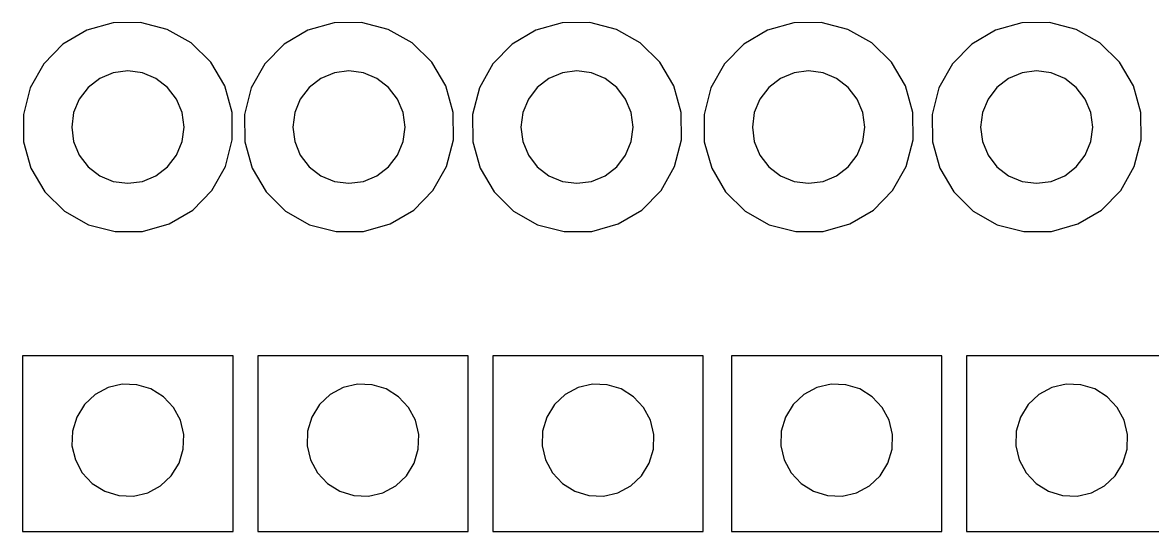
# Model space of a CAD drawing. Header units: metres. Extents: x -60 to 110, y 118 to 308.
# Drawn here: x -0.01 to 32.19, y 270.11 to 284.61 of the extents above; entities that cross this region are included whole.
import ezdxf

# ---------------------------------------------------------------- set-up
doc = ezdxf.new("R2010")
doc.units = ezdxf.units.M

msp = doc.modelspace()

# ---------------------------------------------------------------- linework, layer by layer
at = {"layer": 'spacer_round'}
for p, q in [((1.814, 284.395), (1.139, 283.997)), ((1.814, 284.395, -2), (1.139, 283.997, -2)), ((2.568, 284.605), (1.814, 284.395)), ((2.568, 284.605, -2), (1.814, 284.395, -2)), ((1.814, 284.395), (1.814, 284.395, -2)), ((3.351, 284.612), (2.568, 284.605)), ((3.351, 284.612, -2), (2.568, 284.605, -2)), ((2.568, 284.605), (2.568, 284.605, -2)), ((4.11, 284.417), (3.351, 284.612)), ((3.351, 284.612), (3.351, 284.612, -2)), ((4.11, 284.417, -2), (3.351, 284.612, -2)), ((4.11, 284.417), (4.11, 284.417, -2)), ((4.792, 284.031), (4.11, 284.417)), ((4.792, 284.031, -2), (4.11, 284.417, -2)), ((8.114, 284.395), (7.439, 283.997)), ((8.114, 284.395, -2), (7.439, 283.997, -2)), ((8.868, 284.605), (8.114, 284.395)), ((8.868, 284.605, -2), (8.114, 284.395, -2)), ((8.114, 284.395), (8.114, 284.395, -2)), ((9.651, 284.612), (8.868, 284.605)), ((9.651, 284.612, -2), (8.868, 284.605, -2)), ((8.868, 284.605), (8.868, 284.605, -2)), ((10.41, 284.417), (9.651, 284.612)), ((9.651, 284.612), (9.651, 284.612, -2)), ((10.41, 284.417, -2), (9.651, 284.612, -2)), ((10.41, 284.417), (10.41, 284.417, -2)), ((11.092, 284.031), (10.41, 284.417)), ((11.092, 284.031, -2), (10.41, 284.417, -2)), ((14.614, 284.395), (13.939, 283.997)), ((14.614, 284.395, -2), (13.939, 283.997, -2)), ((15.368, 284.605), (14.614, 284.395)), ((15.368, 284.605, -2), (14.614, 284.395, -2)), ((14.614, 284.395), (14.614, 284.395, -2)), ((16.151, 284.612), (15.368, 284.605)), ((16.151, 284.612, -2), (15.368, 284.605, -2)), ((15.368, 284.605), (15.368, 284.605, -2)), ((16.91, 284.417), (16.151, 284.612)), ((16.151, 284.612), (16.151, 284.612, -2)), ((16.91, 284.417, -2), (16.151, 284.612, -2)), ((16.91, 284.417), (16.91, 284.417, -2)), ((17.592, 284.031), (16.91, 284.417)), ((17.592, 284.031, -2), (16.91, 284.417, -2)), ((21.214, 284.395), (20.539, 283.997)), ((21.214, 284.395, -2), (20.539, 283.997, -2)), ((21.968, 284.605), (21.214, 284.395)), ((21.968, 284.605, -2), (21.214, 284.395, -2)), ((21.214, 284.395), (21.214, 284.395, -2)), ((22.751, 284.612), (21.968, 284.605)), ((22.751, 284.612, -2), (21.968, 284.605, -2)), ((21.968, 284.605), (21.968, 284.605, -2)), ((23.51, 284.417), (22.751, 284.612)), ((22.751, 284.612), (22.751, 284.612, -2)), ((23.51, 284.417, -2), (22.751, 284.612, -2)), ((23.51, 284.417), (23.51, 284.417, -2)), ((24.192, 284.031), (23.51, 284.417)), ((24.192, 284.031, -2), (23.51, 284.417, -2)), ((27.714, 284.395), (27.039, 283.997)), ((27.714, 284.395, -2), (27.039, 283.997, -2)), ((28.468, 284.605), (27.714, 284.395)), ((28.468, 284.605, -2), (27.714, 284.395, -2)), ((27.714, 284.395), (27.714, 284.395, -2)), ((29.251, 284.612), (28.468, 284.605)), ((29.251, 284.612, -2), (28.468, 284.605, -2)), ((28.468, 284.605), (28.468, 284.605, -2)), ((30.01, 284.417), (29.251, 284.612)), ((29.251, 284.612), (29.251, 284.612, -2)), ((30.01, 284.417, -2), (29.251, 284.612, -2)), ((30.01, 284.417), (30.01, 284.417, -2)), ((30.692, 284.031), (30.01, 284.417)), ((30.692, 284.031, -2), (30.01, 284.417, -2)), ((4.792, 284.031), (4.792, 284.031, -2)), ((5.35, 283.483), (4.792, 284.031)), ((5.35, 283.483, -2), (4.792, 284.031, -2)), ((11.092, 284.031), (11.092, 284.031, -2)), ((11.65, 283.483), (11.092, 284.031)), ((11.65, 283.483, -2), (11.092, 284.031, -2)), ((17.592, 284.031), (17.592, 284.031, -2)), ((18.15, 283.483), (17.592, 284.031)), ((18.15, 283.483, -2), (17.592, 284.031, -2)), ((24.192, 284.031), (24.192, 284.031, -2)), ((24.75, 283.483), (24.192, 284.031)), ((24.75, 283.483, -2), (24.192, 284.031, -2)), ((30.692, 284.031), (30.692, 284.031, -2)), ((31.25, 283.483), (30.692, 284.031)), ((31.25, 283.483, -2), (30.692, 284.031, -2)), ((1.139, 283.997), (0.591, 283.438)), ((1.139, 283.997, -2), (0.591, 283.438, -2)), ((1.139, 283.997), (1.139, 283.997, -2)), ((7.439, 283.997), (6.891, 283.438)), ((7.439, 283.997, -2), (6.891, 283.438, -2)), ((7.439, 283.997), (7.439, 283.997, -2)), ((13.939, 283.997), (13.391, 283.438)), ((13.939, 283.997, -2), (13.391, 283.438, -2)), ((13.939, 283.997), (13.939, 283.997, -2)), ((20.539, 283.997), (19.991, 283.438)), ((20.539, 283.997, -2), (19.991, 283.438, -2)), ((20.539, 283.997), (20.539, 283.997, -2)), ((27.039, 283.997), (26.491, 283.438)), ((27.039, 283.997, -2), (26.491, 283.438, -2)), ((27.039, 283.997), (27.039, 283.997, -2)), ((0.591, 283.438), (0.205, 282.757)), ((0.591, 283.438, -2), (0.205, 282.757, -2)), ((0.591, 283.438), (0.591, 283.438, -2)), ((5.35, 283.483), (5.35, 283.483, -2)), ((5.748, 282.808), (5.35, 283.483)), ((5.748, 282.808, -2), (5.35, 283.483, -2)), ((6.891, 283.438), (6.505, 282.757)), ((6.891, 283.438, -2), (6.505, 282.757, -2)), ((6.891, 283.438), (6.891, 283.438, -2)), ((11.65, 283.483), (11.65, 283.483, -2)), ((12.048, 282.808), (11.65, 283.483)), ((12.048, 282.808, -2), (11.65, 283.483, -2)), ((13.391, 283.438), (13.005, 282.757)), ((13.391, 283.438, -2), (13.005, 282.757, -2)), ((13.391, 283.438), (13.391, 283.438, -2)), ((18.15, 283.483), (18.15, 283.483, -2)), ((18.548, 282.808), (18.15, 283.483)), ((18.548, 282.808, -2), (18.15, 283.483, -2)), ((19.991, 283.438), (19.605, 282.757)), ((19.991, 283.438, -2), (19.605, 282.757, -2)), ((19.991, 283.438), (19.991, 283.438, -2)), ((24.75, 283.483), (24.75, 283.483, -2)), ((25.148, 282.808), (24.75, 283.483)), ((25.148, 282.808, -2), (24.75, 283.483, -2)), ((26.491, 283.438), (26.105, 282.757)), ((26.491, 283.438, -2), (26.105, 282.757, -2)), ((26.491, 283.438), (26.491, 283.438, -2)), ((31.25, 283.483), (31.25, 283.483, -2)), ((31.648, 282.808), (31.25, 283.483)), ((31.648, 282.808, -2), (31.25, 283.483, -2)), ((2.573, 283.18), (2.188, 283.02)), ((2.573, 283.18, -2), (2.188, 283.02, -2)), ((2.988, 283.234), (2.573, 283.18)), ((2.988, 283.234, -2), (2.573, 283.18, -2)), ((2.573, 283.18), (2.573, 283.18, -2)), ((2.988, 283.234), (2.988, 283.234, -2)), ((3.402, 283.18), (2.988, 283.234)), ((3.402, 283.18, -2), (2.988, 283.234, -2)), ((3.402, 283.18), (3.402, 283.18, -2)), ((3.788, 283.02), (3.402, 283.18)), ((3.788, 283.02, -2), (3.402, 283.18, -2)), ((8.873, 283.18), (8.488, 283.02)), ((8.873, 283.18, -2), (8.488, 283.02, -2)), ((9.288, 283.234), (8.873, 283.18)), ((9.288, 283.234, -2), (8.873, 283.18, -2)), ((8.873, 283.18), (8.873, 283.18, -2)), ((9.288, 283.234), (9.288, 283.234, -2)), ((9.702, 283.18), (9.288, 283.234)), ((9.702, 283.18, -2), (9.288, 283.234, -2)), ((9.702, 283.18), (9.702, 283.18, -2)), ((10.088, 283.02), (9.702, 283.18)), ((10.088, 283.02, -2), (9.702, 283.18, -2)), ((15.373, 283.18), (14.988, 283.02)), ((15.373, 283.18, -2), (14.988, 283.02, -2)), ((15.788, 283.234), (15.373, 283.18)), ((15.788, 283.234, -2), (15.373, 283.18, -2)), ((15.373, 283.18), (15.373, 283.18, -2)), ((15.788, 283.234), (15.788, 283.234, -2)), ((16.202, 283.18), (15.788, 283.234)), ((16.202, 283.18, -2), (15.788, 283.234, -2)), ((16.202, 283.18), (16.202, 283.18, -2)), ((16.588, 283.02), (16.202, 283.18)), ((16.588, 283.02, -2), (16.202, 283.18, -2)), ((21.973, 283.18), (21.588, 283.02)), ((21.973, 283.18, -2), (21.588, 283.02, -2)), ((22.388, 283.234), (21.973, 283.18)), ((22.388, 283.234, -2), (21.973, 283.18, -2)), ((21.973, 283.18), (21.973, 283.18, -2)), ((22.388, 283.234), (22.388, 283.234, -2)), ((22.802, 283.18), (22.388, 283.234)), ((22.802, 283.18, -2), (22.388, 283.234, -2)), ((22.802, 283.18), (22.802, 283.18, -2)), ((23.188, 283.02), (22.802, 283.18)), ((23.188, 283.02, -2), (22.802, 283.18, -2)), ((28.473, 283.18), (28.088, 283.02)), ((28.473, 283.18, -2), (28.088, 283.02, -2)), ((28.888, 283.234), (28.473, 283.18)), ((28.888, 283.234, -2), (28.473, 283.18, -2)), ((28.473, 283.18), (28.473, 283.18, -2)), ((28.888, 283.234), (28.888, 283.234, -2)), ((29.302, 283.18), (28.888, 283.234)), ((29.302, 283.18, -2), (28.888, 283.234, -2)), ((29.302, 283.18), (29.302, 283.18, -2)), ((29.688, 283.02), (29.302, 283.18)), ((29.688, 283.02, -2), (29.302, 283.18, -2)), ((0.205, 282.757), (0.01, 281.998)), ((0.205, 282.757, -2), (0.01, 281.998, -2)), ((0.205, 282.757), (0.205, 282.757, -2)), ((1.856, 282.766), (1.602, 282.434)), ((1.856, 282.766, -2), (1.602, 282.434, -2)), ((2.188, 283.02), (1.856, 282.766)), ((2.188, 283.02, -2), (1.856, 282.766, -2)), ((1.856, 282.766), (1.856, 282.766, -2)), ((2.188, 283.02), (2.188, 283.02, -2)), ((3.788, 283.02), (3.788, 283.02, -2)), ((4.119, 282.766), (3.788, 283.02)), ((4.119, 282.766, -2), (3.788, 283.02, -2)), ((4.119, 282.766), (4.119, 282.766, -2)), ((4.373, 282.434), (4.119, 282.766)), ((4.373, 282.434, -2), (4.119, 282.766, -2)), ((5.748, 282.808), (5.748, 282.808, -2)), ((5.958, 282.054), (5.748, 282.808)), ((5.958, 282.054, -2), (5.748, 282.808, -2)), ((6.505, 282.757), (6.31, 281.998)), ((6.505, 282.757, -2), (6.31, 281.998, -2)), ((6.505, 282.757), (6.505, 282.757, -2)), ((8.156, 282.766), (7.902, 282.434)), ((8.156, 282.766, -2), (7.902, 282.434, -2)), ((8.488, 283.02), (8.156, 282.766)), ((8.488, 283.02, -2), (8.156, 282.766, -2)), ((8.156, 282.766), (8.156, 282.766, -2)), ((8.488, 283.02), (8.488, 283.02, -2)), ((10.088, 283.02), (10.088, 283.02, -2)), ((10.419, 282.766), (10.088, 283.02)), ((10.419, 282.766, -2), (10.088, 283.02, -2)), ((10.419, 282.766), (10.419, 282.766, -2)), ((10.673, 282.434), (10.419, 282.766)), ((10.673, 282.434, -2), (10.419, 282.766, -2)), ((12.048, 282.808), (12.048, 282.808, -2)), ((12.258, 282.054), (12.048, 282.808)), ((12.258, 282.054, -2), (12.048, 282.808, -2)), ((13.005, 282.757), (12.81, 281.998)), ((13.005, 282.757, -2), (12.81, 281.998, -2)), ((13.005, 282.757), (13.005, 282.757, -2)), ((14.656, 282.766), (14.402, 282.434)), ((14.656, 282.766, -2), (14.402, 282.434, -2)), ((14.988, 283.02), (14.656, 282.766)), ((14.988, 283.02, -2), (14.656, 282.766, -2)), ((14.656, 282.766), (14.656, 282.766, -2)), ((14.988, 283.02), (14.988, 283.02, -2)), ((16.588, 283.02), (16.588, 283.02, -2)), ((16.919, 282.766), (16.588, 283.02)), ((16.919, 282.766, -2), (16.588, 283.02, -2)), ((16.919, 282.766), (16.919, 282.766, -2)), ((17.173, 282.434), (16.919, 282.766)), ((17.173, 282.434, -2), (16.919, 282.766, -2)), ((18.548, 282.808), (18.548, 282.808, -2)), ((18.758, 282.054), (18.548, 282.808)), ((18.758, 282.054, -2), (18.548, 282.808, -2)), ((19.605, 282.757), (19.41, 281.998)), ((19.605, 282.757, -2), (19.41, 281.998, -2)), ((19.605, 282.757), (19.605, 282.757, -2)), ((21.256, 282.766), (21.002, 282.434)), ((21.256, 282.766, -2), (21.002, 282.434, -2)), ((21.588, 283.02), (21.256, 282.766)), ((21.588, 283.02, -2), (21.256, 282.766, -2)), ((21.256, 282.766), (21.256, 282.766, -2)), ((21.588, 283.02), (21.588, 283.02, -2)), ((23.188, 283.02), (23.188, 283.02, -2)), ((23.519, 282.766), (23.188, 283.02)), ((23.519, 282.766, -2), (23.188, 283.02, -2)), ((23.519, 282.766), (23.519, 282.766, -2)), ((23.773, 282.434), (23.519, 282.766)), ((23.773, 282.434, -2), (23.519, 282.766, -2)), ((25.148, 282.808), (25.148, 282.808, -2)), ((25.358, 282.054), (25.148, 282.808)), ((25.358, 282.054, -2), (25.148, 282.808, -2)), ((26.105, 282.757), (25.91, 281.998)), ((26.105, 282.757, -2), (25.91, 281.998, -2)), ((26.105, 282.757), (26.105, 282.757, -2)), ((27.756, 282.766), (27.502, 282.434)), ((27.756, 282.766, -2), (27.502, 282.434, -2)), ((28.088, 283.02), (27.756, 282.766)), ((28.088, 283.02, -2), (27.756, 282.766, -2)), ((27.756, 282.766), (27.756, 282.766, -2)), ((28.088, 283.02), (28.088, 283.02, -2)), ((29.688, 283.02), (29.688, 283.02, -2)), ((30.019, 282.766), (29.688, 283.02)), ((30.019, 282.766, -2), (29.688, 283.02, -2)), ((30.019, 282.766), (30.019, 282.766, -2)), ((30.273, 282.434), (30.019, 282.766)), ((30.273, 282.434, -2), (30.019, 282.766, -2)), ((31.648, 282.808), (31.648, 282.808, -2)), ((31.858, 282.054), (31.648, 282.808)), ((31.858, 282.054, -2), (31.648, 282.808, -2)), ((1.602, 282.434), (1.442, 282.048)), ((1.602, 282.434, -2), (1.442, 282.048, -2)), ((1.602, 282.434), (1.602, 282.434, -2)), ((4.373, 282.434), (4.373, 282.434, -2)), ((4.533, 282.048), (4.373, 282.434)), ((4.533, 282.048, -2), (4.373, 282.434, -2)), ((7.902, 282.434), (7.742, 282.048)), ((7.902, 282.434, -2), (7.742, 282.048, -2)), ((7.902, 282.434), (7.902, 282.434, -2)), ((10.673, 282.434), (10.673, 282.434, -2)), ((10.833, 282.048), (10.673, 282.434)), ((10.833, 282.048, -2), (10.673, 282.434, -2)), ((14.402, 282.434), (14.242, 282.048)), ((14.402, 282.434, -2), (14.242, 282.048, -2)), ((14.402, 282.434), (14.402, 282.434, -2)), ((17.173, 282.434), (17.173, 282.434, -2)), ((17.333, 282.048), (17.173, 282.434)), ((17.333, 282.048, -2), (17.173, 282.434, -2)), ((21.002, 282.434), (20.842, 282.048)), ((21.002, 282.434, -2), (20.842, 282.048, -2)), ((21.002, 282.434), (21.002, 282.434, -2)), ((23.773, 282.434), (23.773, 282.434, -2)), ((23.933, 282.048), (23.773, 282.434)), ((23.933, 282.048, -2), (23.773, 282.434, -2)), ((27.502, 282.434), (27.342, 282.048)), ((27.502, 282.434, -2), (27.342, 282.048, -2)), ((27.502, 282.434), (27.502, 282.434, -2)), ((30.273, 282.434), (30.273, 282.434, -2)), ((30.433, 282.048), (30.273, 282.434)), ((30.433, 282.048, -2), (30.273, 282.434, -2)), ((0.01, 281.998), (0.017, 281.215)), ((0.01, 281.998), (0.01, 281.998, -2)), ((0.01, 281.998, -2), (0.017, 281.215, -2)), ((1.442, 282.048), (1.388, 281.634)), ((1.442, 282.048, -2), (1.388, 281.634, -2)), ((1.442, 282.048), (1.442, 282.048, -2)), ((4.533, 282.048), (4.533, 282.048, -2)), ((4.588, 281.634), (4.533, 282.048)), ((4.588, 281.634, -2), (4.533, 282.048, -2)), ((5.965, 281.271), (5.958, 282.054)), ((5.958, 282.054), (5.958, 282.054, -2)), ((5.965, 281.271, -2), (5.958, 282.054, -2)), ((6.31, 281.998), (6.317, 281.215)), ((6.31, 281.998), (6.31, 281.998, -2)), ((6.31, 281.998, -2), (6.317, 281.215, -2)), ((7.742, 282.048), (7.688, 281.634)), ((7.742, 282.048, -2), (7.688, 281.634, -2)), ((7.742, 282.048), (7.742, 282.048, -2)), ((10.833, 282.048), (10.833, 282.048, -2)), ((10.888, 281.634), (10.833, 282.048)), ((10.888, 281.634, -2), (10.833, 282.048, -2)), ((12.265, 281.271), (12.258, 282.054)), ((12.258, 282.054), (12.258, 282.054, -2)), ((12.265, 281.271, -2), (12.258, 282.054, -2)), ((12.81, 281.998), (12.817, 281.215)), ((12.81, 281.998), (12.81, 281.998, -2)), ((12.81, 281.998, -2), (12.817, 281.215, -2)), ((14.242, 282.048), (14.188, 281.634)), ((14.242, 282.048, -2), (14.188, 281.634, -2)), ((14.242, 282.048), (14.242, 282.048, -2)), ((17.333, 282.048), (17.333, 282.048, -2)), ((17.388, 281.634), (17.333, 282.048)), ((17.388, 281.634, -2), (17.333, 282.048, -2)), ((18.765, 281.271), (18.758, 282.054)), ((18.758, 282.054), (18.758, 282.054, -2)), ((18.765, 281.271, -2), (18.758, 282.054, -2)), ((19.41, 281.998), (19.417, 281.215)), ((19.41, 281.998), (19.41, 281.998, -2)), ((19.41, 281.998, -2), (19.417, 281.215, -2)), ((20.842, 282.048), (20.788, 281.634)), ((20.842, 282.048, -2), (20.788, 281.634, -2)), ((20.842, 282.048), (20.842, 282.048, -2)), ((23.933, 282.048), (23.933, 282.048, -2)), ((23.988, 281.634), (23.933, 282.048)), ((23.988, 281.634, -2), (23.933, 282.048, -2)), ((25.365, 281.271), (25.358, 282.054)), ((25.358, 282.054), (25.358, 282.054, -2)), ((25.365, 281.271, -2), (25.358, 282.054, -2)), ((25.91, 281.998), (25.917, 281.215)), ((25.91, 281.998), (25.91, 281.998, -2)), ((25.91, 281.998, -2), (25.917, 281.215, -2)), ((27.342, 282.048), (27.288, 281.634)), ((27.342, 282.048, -2), (27.288, 281.634, -2)), ((27.342, 282.048), (27.342, 282.048, -2)), ((30.433, 282.048), (30.433, 282.048, -2)), ((30.488, 281.634), (30.433, 282.048)), ((30.488, 281.634, -2), (30.433, 282.048, -2)), ((31.865, 281.271), (31.858, 282.054)), ((31.858, 282.054), (31.858, 282.054, -2)), ((31.865, 281.271, -2), (31.858, 282.054, -2)), ((1.388, 281.634), (1.388, 281.634, -2)), ((1.388, 281.634), (1.442, 281.22)), ((1.388, 281.634, -2), (1.442, 281.22, -2)), ((4.533, 281.22), (4.588, 281.634)), ((4.533, 281.22, -2), (4.588, 281.634, -2)), ((4.588, 281.634), (4.588, 281.634, -2)), ((7.688, 281.634), (7.688, 281.634, -2)), ((7.688, 281.634), (7.742, 281.22)), ((7.688, 281.634, -2), (7.742, 281.22, -2)), ((10.833, 281.22), (10.888, 281.634)), ((10.833, 281.22, -2), (10.888, 281.634, -2)), ((10.888, 281.634), (10.888, 281.634, -2)), ((14.188, 281.634), (14.188, 281.634, -2)), ((14.188, 281.634), (14.242, 281.22)), ((14.188, 281.634, -2), (14.242, 281.22, -2)), ((17.333, 281.22), (17.388, 281.634)), ((17.333, 281.22, -2), (17.388, 281.634, -2)), ((17.388, 281.634), (17.388, 281.634, -2)), ((20.788, 281.634), (20.788, 281.634, -2)), ((20.788, 281.634), (20.842, 281.22)), ((20.788, 281.634, -2), (20.842, 281.22, -2)), ((23.933, 281.22), (23.988, 281.634)), ((23.933, 281.22, -2), (23.988, 281.634, -2)), ((23.988, 281.634), (23.988, 281.634, -2)), ((27.288, 281.634), (27.288, 281.634, -2)), ((27.288, 281.634), (27.342, 281.22)), ((27.288, 281.634, -2), (27.342, 281.22, -2)), ((30.433, 281.22), (30.488, 281.634)), ((30.433, 281.22, -2), (30.488, 281.634, -2)), ((30.488, 281.634), (30.488, 281.634, -2)), ((0.017, 281.215), (0.227, 280.461)), ((0.017, 281.215), (0.017, 281.215, -2)), ((0.017, 281.215, -2), (0.227, 280.461, -2)), ((1.442, 281.22), (1.442, 281.22, -2)), ((1.442, 281.22), (1.602, 280.834)), ((1.442, 281.22, -2), (1.602, 280.834, -2)), ((4.373, 280.834), (4.533, 281.22)), ((4.373, 280.834, -2), (4.533, 281.22, -2)), ((4.533, 281.22), (4.533, 281.22, -2)), ((5.77, 280.512), (5.965, 281.271)), ((5.77, 280.512, -2), (5.965, 281.271, -2)), ((5.965, 281.271), (5.965, 281.271, -2)), ((6.317, 281.215), (6.527, 280.461)), ((6.317, 281.215), (6.317, 281.215, -2)), ((6.317, 281.215, -2), (6.527, 280.461, -2)), ((7.742, 281.22), (7.742, 281.22, -2)), ((7.742, 281.22), (7.902, 280.834)), ((7.742, 281.22, -2), (7.902, 280.834, -2)), ((10.673, 280.834), (10.833, 281.22)), ((10.673, 280.834, -2), (10.833, 281.22, -2)), ((10.833, 281.22), (10.833, 281.22, -2)), ((12.07, 280.512), (12.265, 281.271)), ((12.07, 280.512, -2), (12.265, 281.271, -2)), ((12.265, 281.271), (12.265, 281.271, -2)), ((12.817, 281.215), (13.027, 280.461)), ((12.817, 281.215), (12.817, 281.215, -2)), ((12.817, 281.215, -2), (13.027, 280.461, -2)), ((14.242, 281.22), (14.242, 281.22, -2)), ((14.242, 281.22), (14.402, 280.834)), ((14.242, 281.22, -2), (14.402, 280.834, -2)), ((17.173, 280.834), (17.333, 281.22)), ((17.173, 280.834, -2), (17.333, 281.22, -2)), ((17.333, 281.22), (17.333, 281.22, -2)), ((18.57, 280.512), (18.765, 281.271)), ((18.57, 280.512, -2), (18.765, 281.271, -2)), ((18.765, 281.271), (18.765, 281.271, -2)), ((19.417, 281.215), (19.627, 280.461)), ((19.417, 281.215), (19.417, 281.215, -2)), ((19.417, 281.215, -2), (19.627, 280.461, -2)), ((20.842, 281.22), (20.842, 281.22, -2)), ((20.842, 281.22), (21.002, 280.834)), ((20.842, 281.22, -2), (21.002, 280.834, -2)), ((23.773, 280.834), (23.933, 281.22)), ((23.773, 280.834, -2), (23.933, 281.22, -2)), ((23.933, 281.22), (23.933, 281.22, -2)), ((25.17, 280.512), (25.365, 281.271)), ((25.17, 280.512, -2), (25.365, 281.271, -2)), ((25.365, 281.271), (25.365, 281.271, -2)), ((25.917, 281.215), (26.127, 280.461)), ((25.917, 281.215), (25.917, 281.215, -2)), ((25.917, 281.215, -2), (26.127, 280.461, -2)), ((27.342, 281.22), (27.342, 281.22, -2)), ((27.342, 281.22), (27.502, 280.834)), ((27.342, 281.22, -2), (27.502, 280.834, -2)), ((30.273, 280.834), (30.433, 281.22)), ((30.273, 280.834, -2), (30.433, 281.22, -2)), ((30.433, 281.22), (30.433, 281.22, -2)), ((31.67, 280.512), (31.865, 281.271)), ((31.67, 280.512, -2), (31.865, 281.271, -2)), ((31.865, 281.271), (31.865, 281.271, -2)), ((1.602, 280.834), (1.602, 280.834, -2)), ((1.602, 280.834), (1.856, 280.503)), ((1.602, 280.834, -2), (1.856, 280.503, -2)), ((4.119, 280.503), (4.373, 280.834)), ((4.119, 280.503, -2), (4.373, 280.834, -2)), ((4.373, 280.834), (4.373, 280.834, -2)), ((7.902, 280.834), (7.902, 280.834, -2)), ((7.902, 280.834), (8.156, 280.503)), ((7.902, 280.834, -2), (8.156, 280.503, -2)), ((10.419, 280.503), (10.673, 280.834)), ((10.419, 280.503, -2), (10.673, 280.834, -2)), ((10.673, 280.834), (10.673, 280.834, -2)), ((14.402, 280.834), (14.402, 280.834, -2)), ((14.402, 280.834), (14.656, 280.503)), ((14.402, 280.834, -2), (14.656, 280.503, -2)), ((16.919, 280.503), (17.173, 280.834)), ((16.919, 280.503, -2), (17.173, 280.834, -2)), ((17.173, 280.834), (17.173, 280.834, -2)), ((21.002, 280.834), (21.002, 280.834, -2)), ((21.002, 280.834), (21.256, 280.503)), ((21.002, 280.834, -2), (21.256, 280.503, -2)), ((23.519, 280.503), (23.773, 280.834)), ((23.519, 280.503, -2), (23.773, 280.834, -2)), ((23.773, 280.834), (23.773, 280.834, -2)), ((27.502, 280.834), (27.502, 280.834, -2)), ((27.502, 280.834), (27.756, 280.503)), ((27.502, 280.834, -2), (27.756, 280.503, -2)), ((30.019, 280.503), (30.273, 280.834)), ((30.019, 280.503, -2), (30.273, 280.834, -2)), ((30.273, 280.834), (30.273, 280.834, -2)), ((1.856, 280.503), (1.856, 280.503, -2)), ((1.856, 280.503), (2.188, 280.249)), ((1.856, 280.503, -2), (2.188, 280.249, -2)), ((3.788, 280.249), (4.119, 280.503)), ((3.788, 280.249, -2), (4.119, 280.503, -2)), ((4.119, 280.503), (4.119, 280.503, -2)), ((5.384, 279.83), (5.77, 280.512)), ((5.384, 279.83, -2), (5.77, 280.512, -2)), ((5.77, 280.512), (5.77, 280.512, -2)), ((8.156, 280.503), (8.156, 280.503, -2)), ((8.156, 280.503), (8.488, 280.249)), ((8.156, 280.503, -2), (8.488, 280.249, -2)), ((10.088, 280.249), (10.419, 280.503)), ((10.088, 280.249, -2), (10.419, 280.503, -2)), ((10.419, 280.503), (10.419, 280.503, -2)), ((11.684, 279.83), (12.07, 280.512)), ((11.684, 279.83, -2), (12.07, 280.512, -2)), ((12.07, 280.512), (12.07, 280.512, -2)), ((14.656, 280.503), (14.656, 280.503, -2)), ((14.656, 280.503), (14.988, 280.249)), ((14.656, 280.503, -2), (14.988, 280.249, -2)), ((16.588, 280.249), (16.919, 280.503)), ((16.588, 280.249, -2), (16.919, 280.503, -2)), ((16.919, 280.503), (16.919, 280.503, -2)), ((18.184, 279.83), (18.57, 280.512)), ((18.184, 279.83, -2), (18.57, 280.512, -2)), ((18.57, 280.512), (18.57, 280.512, -2)), ((21.256, 280.503), (21.256, 280.503, -2)), ((21.256, 280.503), (21.588, 280.249)), ((21.256, 280.503, -2), (21.588, 280.249, -2)), ((23.188, 280.249), (23.519, 280.503)), ((23.188, 280.249, -2), (23.519, 280.503, -2)), ((23.519, 280.503), (23.519, 280.503, -2)), ((24.784, 279.83), (25.17, 280.512)), ((24.784, 279.83, -2), (25.17, 280.512, -2)), ((25.17, 280.512), (25.17, 280.512, -2)), ((27.756, 280.503), (27.756, 280.503, -2)), ((27.756, 280.503), (28.088, 280.249)), ((27.756, 280.503, -2), (28.088, 280.249, -2)), ((29.688, 280.249), (30.019, 280.503)), ((29.688, 280.249, -2), (30.019, 280.503, -2)), ((30.019, 280.503), (30.019, 280.503, -2)), ((31.284, 279.83), (31.67, 280.512)), ((31.284, 279.83, -2), (31.67, 280.512, -2)), ((31.67, 280.512), (31.67, 280.512, -2)), ((0.227, 280.461), (0.625, 279.786)), ((0.227, 280.461), (0.227, 280.461, -2)), ((0.227, 280.461, -2), (0.625, 279.786, -2)), ((2.188, 280.249), (2.188, 280.249, -2)), ((2.188, 280.249), (2.573, 280.089)), ((2.188, 280.249, -2), (2.573, 280.089, -2)), ((3.402, 280.089), (3.788, 280.249)), ((3.402, 280.089, -2), (3.788, 280.249, -2)), ((3.788, 280.249), (3.788, 280.249, -2)), ((6.527, 280.461), (6.925, 279.786)), ((6.527, 280.461), (6.527, 280.461, -2)), ((6.527, 280.461, -2), (6.925, 279.786, -2)), ((8.488, 280.249), (8.488, 280.249, -2)), ((8.488, 280.249), (8.873, 280.089)), ((8.488, 280.249, -2), (8.873, 280.089, -2)), ((9.702, 280.089), (10.088, 280.249)), ((9.702, 280.089, -2), (10.088, 280.249, -2)), ((10.088, 280.249), (10.088, 280.249, -2)), ((13.027, 280.461), (13.425, 279.786)), ((13.027, 280.461), (13.027, 280.461, -2)), ((13.027, 280.461, -2), (13.425, 279.786, -2)), ((14.988, 280.249), (14.988, 280.249, -2)), ((14.988, 280.249), (15.373, 280.089)), ((14.988, 280.249, -2), (15.373, 280.089, -2)), ((16.202, 280.089), (16.588, 280.249)), ((16.202, 280.089, -2), (16.588, 280.249, -2)), ((16.588, 280.249), (16.588, 280.249, -2)), ((19.627, 280.461), (20.025, 279.786)), ((19.627, 280.461), (19.627, 280.461, -2)), ((19.627, 280.461, -2), (20.025, 279.786, -2)), ((21.588, 280.249), (21.588, 280.249, -2)), ((21.588, 280.249), (21.973, 280.089)), ((21.588, 280.249, -2), (21.973, 280.089, -2)), ((22.802, 280.089), (23.188, 280.249)), ((22.802, 280.089, -2), (23.188, 280.249, -2)), ((23.188, 280.249), (23.188, 280.249, -2)), ((26.127, 280.461), (26.525, 279.786)), ((26.127, 280.461), (26.127, 280.461, -2)), ((26.127, 280.461, -2), (26.525, 279.786, -2)), ((28.088, 280.249), (28.088, 280.249, -2)), ((28.088, 280.249), (28.473, 280.089)), ((28.088, 280.249, -2), (28.473, 280.089, -2)), ((29.302, 280.089), (29.688, 280.249)), ((29.302, 280.089, -2), (29.688, 280.249, -2)), ((29.688, 280.249), (29.688, 280.249, -2)), ((2.573, 280.089), (2.573, 280.089, -2)), ((2.573, 280.089), (2.988, 280.034)), ((2.573, 280.089, -2), (2.988, 280.034, -2)), ((2.988, 280.034), (3.402, 280.089)), ((2.988, 280.034, -2), (3.402, 280.089, -2)), ((2.988, 280.034), (2.988, 280.034, -2)), ((3.402, 280.089), (3.402, 280.089, -2)), ((4.836, 279.271), (5.384, 279.83)), ((4.836, 279.271, -2), (5.384, 279.83, -2)), ((5.384, 279.83), (5.384, 279.83, -2)), ((8.873, 280.089), (8.873, 280.089, -2)), ((8.873, 280.089), (9.288, 280.034)), ((8.873, 280.089, -2), (9.288, 280.034, -2)), ((9.288, 280.034), (9.702, 280.089)), ((9.288, 280.034, -2), (9.702, 280.089, -2)), ((9.288, 280.034), (9.288, 280.034, -2)), ((9.702, 280.089), (9.702, 280.089, -2)), ((11.136, 279.271), (11.684, 279.83)), ((11.136, 279.271, -2), (11.684, 279.83, -2)), ((11.684, 279.83), (11.684, 279.83, -2)), ((15.373, 280.089), (15.373, 280.089, -2)), ((15.373, 280.089), (15.788, 280.034)), ((15.373, 280.089, -2), (15.788, 280.034, -2)), ((15.788, 280.034), (16.202, 280.089)), ((15.788, 280.034, -2), (16.202, 280.089, -2)), ((15.788, 280.034), (15.788, 280.034, -2)), ((16.202, 280.089), (16.202, 280.089, -2)), ((17.636, 279.271), (18.184, 279.83)), ((17.636, 279.271, -2), (18.184, 279.83, -2)), ((18.184, 279.83), (18.184, 279.83, -2)), ((21.973, 280.089), (21.973, 280.089, -2)), ((21.973, 280.089), (22.388, 280.034)), ((21.973, 280.089, -2), (22.388, 280.034, -2)), ((22.388, 280.034), (22.802, 280.089)), ((22.388, 280.034, -2), (22.802, 280.089, -2)), ((22.388, 280.034), (22.388, 280.034, -2)), ((22.802, 280.089), (22.802, 280.089, -2)), ((24.236, 279.271), (24.784, 279.83)), ((24.236, 279.271, -2), (24.784, 279.83, -2)), ((24.784, 279.83), (24.784, 279.83, -2)), ((28.473, 280.089), (28.473, 280.089, -2)), ((28.473, 280.089), (28.888, 280.034)), ((28.473, 280.089, -2), (28.888, 280.034, -2)), ((28.888, 280.034), (29.302, 280.089)), ((28.888, 280.034, -2), (29.302, 280.089, -2)), ((28.888, 280.034), (28.888, 280.034, -2)), ((29.302, 280.089), (29.302, 280.089, -2)), ((30.736, 279.271), (31.284, 279.83)), ((30.736, 279.271, -2), (31.284, 279.83, -2)), ((31.284, 279.83), (31.284, 279.83, -2)), ((0.625, 279.786), (1.183, 279.237)), ((0.625, 279.786), (0.625, 279.786, -2)), ((0.625, 279.786, -2), (1.183, 279.237, -2)), ((6.925, 279.786), (7.483, 279.237)), ((6.925, 279.786), (6.925, 279.786, -2)), ((6.925, 279.786, -2), (7.483, 279.237, -2)), ((13.425, 279.786), (13.983, 279.237)), ((13.425, 279.786), (13.425, 279.786, -2)), ((13.425, 279.786, -2), (13.983, 279.237, -2)), ((20.025, 279.786), (20.583, 279.237)), ((20.025, 279.786), (20.025, 279.786, -2)), ((20.025, 279.786, -2), (20.583, 279.237, -2)), ((26.525, 279.786), (27.083, 279.237)), ((26.525, 279.786), (26.525, 279.786, -2)), ((26.525, 279.786, -2), (27.083, 279.237, -2)), ((1.183, 279.237), (1.865, 278.852)), ((1.183, 279.237), (1.183, 279.237, -2)), ((1.183, 279.237, -2), (1.865, 278.852, -2)), ((4.161, 278.874), (4.836, 279.271)), ((4.161, 278.874, -2), (4.836, 279.271, -2)), ((4.836, 279.271), (4.836, 279.271, -2)), ((7.483, 279.237), (8.165, 278.852)), ((7.483, 279.237), (7.483, 279.237, -2)), ((7.483, 279.237, -2), (8.165, 278.852, -2)), ((10.461, 278.874), (11.136, 279.271)), ((10.461, 278.874, -2), (11.136, 279.271, -2)), ((11.136, 279.271), (11.136, 279.271, -2)), ((13.983, 279.237), (14.665, 278.852)), ((13.983, 279.237), (13.983, 279.237, -2)), ((13.983, 279.237, -2), (14.665, 278.852, -2)), ((16.961, 278.874), (17.636, 279.271)), ((16.961, 278.874, -2), (17.636, 279.271, -2)), ((17.636, 279.271), (17.636, 279.271, -2)), ((20.583, 279.237), (21.265, 278.852)), ((20.583, 279.237), (20.583, 279.237, -2)), ((20.583, 279.237, -2), (21.265, 278.852, -2)), ((23.561, 278.874), (24.236, 279.271)), ((23.561, 278.874, -2), (24.236, 279.271, -2)), ((24.236, 279.271), (24.236, 279.271, -2)), ((27.083, 279.237), (27.765, 278.852)), ((27.083, 279.237), (27.083, 279.237, -2)), ((27.083, 279.237, -2), (27.765, 278.852, -2)), ((30.061, 278.874), (30.736, 279.271)), ((30.061, 278.874, -2), (30.736, 279.271, -2)), ((30.736, 279.271), (30.736, 279.271, -2)), ((1.865, 278.852), (2.624, 278.657)), ((1.865, 278.852), (1.865, 278.852, -2)), ((1.865, 278.852, -2), (2.624, 278.657, -2)), ((3.407, 278.664), (4.161, 278.874)), ((3.407, 278.664, -2), (4.161, 278.874, -2)), ((4.161, 278.874), (4.161, 278.874, -2)), ((8.165, 278.852), (8.924, 278.657)), ((8.165, 278.852), (8.165, 278.852, -2)), ((8.165, 278.852, -2), (8.924, 278.657, -2)), ((9.707, 278.664), (10.461, 278.874)), ((9.707, 278.664, -2), (10.461, 278.874, -2)), ((10.461, 278.874), (10.461, 278.874, -2)), ((14.665, 278.852), (15.424, 278.657)), ((14.665, 278.852), (14.665, 278.852, -2)), ((14.665, 278.852, -2), (15.424, 278.657, -2)), ((16.207, 278.664), (16.961, 278.874)), ((16.207, 278.664, -2), (16.961, 278.874, -2)), ((16.961, 278.874), (16.961, 278.874, -2)), ((21.265, 278.852), (22.024, 278.657)), ((21.265, 278.852), (21.265, 278.852, -2)), ((21.265, 278.852, -2), (22.024, 278.657, -2)), ((22.807, 278.664), (23.561, 278.874)), ((22.807, 278.664, -2), (23.561, 278.874, -2)), ((23.561, 278.874), (23.561, 278.874, -2)), ((27.765, 278.852), (28.524, 278.657)), ((27.765, 278.852), (27.765, 278.852, -2)), ((27.765, 278.852, -2), (28.524, 278.657, -2)), ((29.307, 278.664), (30.061, 278.874)), ((29.307, 278.664, -2), (30.061, 278.874, -2)), ((30.061, 278.874), (30.061, 278.874, -2)), ((2.624, 278.657), (3.407, 278.664)), ((2.624, 278.657, -2), (3.407, 278.664, -2)), ((2.624, 278.657), (2.624, 278.657, -2)), ((3.407, 278.664), (3.407, 278.664, -2)), ((8.924, 278.657), (9.707, 278.664)), ((8.924, 278.657, -2), (9.707, 278.664, -2)), ((8.924, 278.657), (8.924, 278.657, -2)), ((9.707, 278.664), (9.707, 278.664, -2)), ((15.424, 278.657), (16.207, 278.664)), ((15.424, 278.657, -2), (16.207, 278.664, -2)), ((15.424, 278.657), (15.424, 278.657, -2)), ((16.207, 278.664), (16.207, 278.664, -2)), ((22.024, 278.657), (22.807, 278.664)), ((22.024, 278.657, -2), (22.807, 278.664, -2)), ((22.024, 278.657), (22.024, 278.657, -2)), ((22.807, 278.664), (22.807, 278.664, -2)), ((28.524, 278.657), (29.307, 278.664)), ((28.524, 278.657, -2), (29.307, 278.664, -2)), ((28.524, 278.657), (28.524, 278.657, -2)), ((29.307, 278.664), (29.307, 278.664, -2))]:
    msp.add_line(p, q, dxfattribs=at)
at = {"layer": 'spacer_square'}
for p, q in [((-0.012, 275.115, -2), (-0.012, 270.115, -2)), ((5.988, 275.115, -2), (-0.012, 275.115, -2)), ((-0.012, 275.115), (-0.012, 275.115, -2)), ((-0.012, 275.115), (-0.012, 270.115)), ((5.988, 275.115), (-0.012, 275.115)), ((5.988, 270.115, -2), (5.988, 275.115, -2)), ((5.988, 275.115), (5.988, 275.115, -2)), ((5.988, 270.115), (5.988, 275.115)), ((6.688, 275.115, -2), (6.688, 270.115, -2)), ((12.688, 275.115, -2), (6.688, 275.115, -2)), ((6.688, 275.115), (6.688, 275.115, -2)), ((6.688, 275.115), (6.688, 270.115)), ((12.688, 275.115), (6.688, 275.115)), ((12.688, 270.115, -2), (12.688, 275.115, -2)), ((12.688, 275.115), (12.688, 275.115, -2)), ((12.688, 270.115), (12.688, 275.115)), ((13.388, 275.115, -2), (13.388, 270.115, -2)), ((19.388, 275.115, -2), (13.388, 275.115, -2)), ((13.388, 275.115), (13.388, 275.115, -2)), ((13.388, 275.115), (13.388, 270.115)), ((19.388, 275.115), (13.388, 275.115)), ((19.388, 270.115, -2), (19.388, 275.115, -2)), ((19.388, 275.115), (19.388, 275.115, -2)), ((19.388, 270.115), (19.388, 275.115)), ((20.188, 275.115, -2), (20.188, 270.115, -2)), ((26.188, 275.115, -2), (20.188, 275.115, -2)), ((20.188, 275.115), (20.188, 275.115, -2)), ((20.188, 275.115), (20.188, 270.115)), ((26.188, 275.115), (20.188, 275.115)), ((26.188, 270.115, -2), (26.188, 275.115, -2)), ((26.188, 275.115), (26.188, 275.115, -2)), ((26.188, 270.115), (26.188, 275.115)), ((26.888, 275.115, -2), (26.888, 270.115, -2)), ((32.888, 275.115, -2), (26.888, 275.115, -2)), ((26.888, 275.115), (26.888, 275.115, -2)), ((26.888, 275.115), (26.888, 270.115)), ((32.888, 275.115), (26.888, 275.115)), ((2.422, 274.211, -2), (2.054, 274.014, -2)), ((2.422, 274.211), (2.054, 274.014)), ((2.829, 274.307, -2), (2.422, 274.211, -2)), ((2.829, 274.307), (2.422, 274.211)), ((2.422, 274.211), (2.422, 274.211, -2)), ((3.247, 274.293, -2), (2.829, 274.307, -2)), ((2.829, 274.307), (2.829, 274.307, -2)), ((3.247, 274.293), (2.829, 274.307)), ((3.646, 274.173, -2), (3.247, 274.293, -2)), ((3.247, 274.293), (3.247, 274.293, -2)), ((3.646, 274.173), (3.247, 274.293)), ((4.001, 273.952, -2), (3.646, 274.173, -2)), ((3.646, 274.173), (3.646, 274.173, -2)), ((4.001, 273.952), (3.646, 274.173)), ((9.122, 274.211, -2), (8.754, 274.014, -2)), ((9.122, 274.211), (8.754, 274.014)), ((9.529, 274.307, -2), (9.122, 274.211, -2)), ((9.529, 274.307), (9.122, 274.211)), ((9.122, 274.211), (9.122, 274.211, -2)), ((9.947, 274.293, -2), (9.529, 274.307, -2)), ((9.529, 274.307), (9.529, 274.307, -2)), ((9.947, 274.293), (9.529, 274.307)), ((10.346, 274.173, -2), (9.947, 274.293, -2)), ((9.947, 274.293), (9.947, 274.293, -2)), ((10.346, 274.173), (9.947, 274.293)), ((10.701, 273.952, -2), (10.346, 274.173, -2)), ((10.346, 274.173), (10.346, 274.173, -2)), ((10.701, 273.952), (10.346, 274.173)), ((15.822, 274.211, -2), (15.454, 274.014, -2)), ((15.822, 274.211), (15.454, 274.014)), ((16.229, 274.307, -2), (15.822, 274.211, -2)), ((16.229, 274.307), (15.822, 274.211)), ((15.822, 274.211), (15.822, 274.211, -2)), ((16.647, 274.293, -2), (16.229, 274.307, -2)), ((16.229, 274.307), (16.229, 274.307, -2)), ((16.647, 274.293), (16.229, 274.307)), ((17.046, 274.173, -2), (16.647, 274.293, -2)), ((16.647, 274.293), (16.647, 274.293, -2)), ((17.046, 274.173), (16.647, 274.293)), ((17.401, 273.952, -2), (17.046, 274.173, -2)), ((17.046, 274.173), (17.046, 274.173, -2)), ((17.401, 273.952), (17.046, 274.173)), ((22.622, 274.211, -2), (22.254, 274.014, -2)), ((22.622, 274.211), (22.254, 274.014)), ((23.029, 274.307, -2), (22.622, 274.211, -2)), ((23.029, 274.307), (22.622, 274.211)), ((22.622, 274.211), (22.622, 274.211, -2)), ((23.447, 274.293, -2), (23.029, 274.307, -2)), ((23.029, 274.307), (23.029, 274.307, -2)), ((23.447, 274.293), (23.029, 274.307)), ((23.846, 274.173, -2), (23.447, 274.293, -2)), ((23.447, 274.293), (23.447, 274.293, -2)), ((23.846, 274.173), (23.447, 274.293)), ((24.201, 273.952, -2), (23.846, 274.173, -2)), ((23.846, 274.173), (23.846, 274.173, -2)), ((24.201, 273.952), (23.846, 274.173)), ((29.322, 274.211, -2), (28.954, 274.014, -2)), ((29.322, 274.211), (28.954, 274.014)), ((29.729, 274.307, -2), (29.322, 274.211, -2)), ((29.729, 274.307), (29.322, 274.211)), ((29.322, 274.211), (29.322, 274.211, -2)), ((30.147, 274.293, -2), (29.729, 274.307, -2)), ((29.729, 274.307), (29.729, 274.307, -2)), ((30.147, 274.293), (29.729, 274.307)), ((30.546, 274.173, -2), (30.147, 274.293, -2)), ((30.147, 274.293), (30.147, 274.293, -2)), ((30.546, 274.173), (30.147, 274.293)), ((30.901, 273.952, -2), (30.546, 274.173, -2)), ((30.546, 274.173), (30.546, 274.173, -2)), ((30.901, 273.952), (30.546, 274.173)), ((1.75, 273.728, -2), (1.53, 273.374, -2)), ((1.75, 273.728), (1.53, 273.374)), ((2.054, 274.014, -2), (1.75, 273.728, -2)), ((2.054, 274.014), (1.75, 273.728)), ((1.75, 273.728), (1.75, 273.728, -2)), ((2.054, 274.014), (2.054, 274.014, -2)), ((4.287, 273.648, -2), (4.001, 273.952, -2)), ((4.001, 273.952), (4.001, 273.952, -2)), ((4.287, 273.648), (4.001, 273.952)), ((8.45, 273.728, -2), (8.23, 273.374, -2)), ((8.45, 273.728), (8.23, 273.374)), ((8.754, 274.014, -2), (8.45, 273.728, -2)), ((8.754, 274.014), (8.45, 273.728)), ((8.45, 273.728), (8.45, 273.728, -2)), ((8.754, 274.014), (8.754, 274.014, -2)), ((10.987, 273.648, -2), (10.701, 273.952, -2)), ((10.701, 273.952), (10.701, 273.952, -2)), ((10.987, 273.648), (10.701, 273.952)), ((15.15, 273.728, -2), (14.93, 273.374, -2)), ((15.15, 273.728), (14.93, 273.374)), ((15.454, 274.014, -2), (15.15, 273.728, -2)), ((15.454, 274.014), (15.15, 273.728)), ((15.15, 273.728), (15.15, 273.728, -2)), ((15.454, 274.014), (15.454, 274.014, -2)), ((17.687, 273.648, -2), (17.401, 273.952, -2)), ((17.401, 273.952), (17.401, 273.952, -2)), ((17.687, 273.648), (17.401, 273.952)), ((21.95, 273.728, -2), (21.73, 273.374, -2)), ((21.95, 273.728), (21.73, 273.374)), ((22.254, 274.014, -2), (21.95, 273.728, -2)), ((22.254, 274.014), (21.95, 273.728)), ((21.95, 273.728), (21.95, 273.728, -2)), ((22.254, 274.014), (22.254, 274.014, -2)), ((24.487, 273.648, -2), (24.201, 273.952, -2)), ((24.201, 273.952), (24.201, 273.952, -2)), ((24.487, 273.648), (24.201, 273.952)), ((28.65, 273.728, -2), (28.43, 273.374, -2)), ((28.65, 273.728), (28.43, 273.374)), ((28.954, 274.014, -2), (28.65, 273.728, -2)), ((28.954, 274.014), (28.65, 273.728)), ((28.65, 273.728), (28.65, 273.728, -2)), ((28.954, 274.014), (28.954, 274.014, -2)), ((31.187, 273.648, -2), (30.901, 273.952, -2)), ((30.901, 273.952), (30.901, 273.952, -2)), ((31.187, 273.648), (30.901, 273.952)), ((4.484, 273.28, -2), (4.287, 273.648, -2)), ((4.287, 273.648), (4.287, 273.648, -2)), ((4.484, 273.28), (4.287, 273.648)), ((11.184, 273.28, -2), (10.987, 273.648, -2)), ((10.987, 273.648), (10.987, 273.648, -2)), ((11.184, 273.28), (10.987, 273.648)), ((17.884, 273.28, -2), (17.687, 273.648, -2)), ((17.687, 273.648), (17.687, 273.648, -2)), ((17.884, 273.28), (17.687, 273.648)), ((24.684, 273.28, -2), (24.487, 273.648, -2)), ((24.487, 273.648), (24.487, 273.648, -2)), ((24.684, 273.28), (24.487, 273.648)), ((31.384, 273.28, -2), (31.187, 273.648, -2)), ((31.187, 273.648), (31.187, 273.648, -2)), ((31.384, 273.28), (31.187, 273.648)), ((1.53, 273.374, -2), (1.409, 272.974, -2)), ((1.53, 273.374), (1.409, 272.974)), ((1.53, 273.374), (1.53, 273.374, -2)), ((4.58, 272.873, -2), (4.484, 273.28, -2)), ((4.484, 273.28), (4.484, 273.28, -2)), ((4.58, 272.873), (4.484, 273.28)), ((8.23, 273.374, -2), (8.109, 272.974, -2)), ((8.23, 273.374), (8.109, 272.974)), ((8.23, 273.374), (8.23, 273.374, -2)), ((11.28, 272.873, -2), (11.184, 273.28, -2)), ((11.184, 273.28), (11.184, 273.28, -2)), ((11.28, 272.873), (11.184, 273.28)), ((14.93, 273.374, -2), (14.809, 272.974, -2)), ((14.93, 273.374), (14.809, 272.974)), ((14.93, 273.374), (14.93, 273.374, -2)), ((17.98, 272.873, -2), (17.884, 273.28, -2)), ((17.884, 273.28), (17.884, 273.28, -2)), ((17.98, 272.873), (17.884, 273.28)), ((21.73, 273.374, -2), (21.609, 272.974, -2)), ((21.73, 273.374), (21.609, 272.974)), ((21.73, 273.374), (21.73, 273.374, -2)), ((24.78, 272.873, -2), (24.684, 273.28, -2)), ((24.684, 273.28), (24.684, 273.28, -2)), ((24.78, 272.873), (24.684, 273.28)), ((28.43, 273.374, -2), (28.309, 272.974, -2)), ((28.43, 273.374), (28.309, 272.974)), ((28.43, 273.374), (28.43, 273.374, -2)), ((31.48, 272.873, -2), (31.384, 273.28, -2)), ((31.384, 273.28), (31.384, 273.28, -2)), ((31.48, 272.873), (31.384, 273.28)), ((1.409, 272.974, -2), (1.395, 272.556, -2)), ((1.409, 272.974), (1.395, 272.556)), ((1.409, 272.974), (1.409, 272.974, -2)), ((4.566, 272.456, -2), (4.58, 272.873, -2)), ((4.566, 272.456), (4.58, 272.873)), ((4.58, 272.873), (4.58, 272.873, -2)), ((8.109, 272.974, -2), (8.095, 272.556, -2)), ((8.109, 272.974), (8.095, 272.556)), ((8.109, 272.974), (8.109, 272.974, -2)), ((11.266, 272.456, -2), (11.28, 272.873, -2)), ((11.266, 272.456), (11.28, 272.873)), ((11.28, 272.873), (11.28, 272.873, -2)), ((14.809, 272.974, -2), (14.795, 272.556, -2)), ((14.809, 272.974), (14.795, 272.556)), ((14.809, 272.974), (14.809, 272.974, -2)), ((17.966, 272.456, -2), (17.98, 272.873, -2)), ((17.966, 272.456), (17.98, 272.873)), ((17.98, 272.873), (17.98, 272.873, -2)), ((21.609, 272.974, -2), (21.595, 272.556, -2)), ((21.609, 272.974), (21.595, 272.556)), ((21.609, 272.974), (21.609, 272.974, -2)), ((24.766, 272.456, -2), (24.78, 272.873, -2)), ((24.766, 272.456), (24.78, 272.873)), ((24.78, 272.873), (24.78, 272.873, -2)), ((28.309, 272.974, -2), (28.295, 272.556, -2)), ((28.309, 272.974), (28.295, 272.556)), ((28.309, 272.974), (28.309, 272.974, -2)), ((31.466, 272.456, -2), (31.48, 272.873, -2)), ((31.466, 272.456), (31.48, 272.873)), ((31.48, 272.873), (31.48, 272.873, -2)), ((1.395, 272.556), (1.491, 272.15)), ((1.395, 272.556, -2), (1.491, 272.15, -2)), ((1.395, 272.556), (1.395, 272.556, -2)), ((4.446, 272.056, -2), (4.566, 272.456, -2)), ((4.446, 272.056), (4.566, 272.456)), ((4.566, 272.456), (4.566, 272.456, -2)), ((8.095, 272.556), (8.191, 272.15)), ((8.095, 272.556, -2), (8.191, 272.15, -2)), ((8.095, 272.556), (8.095, 272.556, -2)), ((11.146, 272.056, -2), (11.266, 272.456, -2)), ((11.146, 272.056), (11.266, 272.456)), ((11.266, 272.456), (11.266, 272.456, -2)), ((14.795, 272.556), (14.891, 272.15)), ((14.795, 272.556, -2), (14.891, 272.15, -2)), ((14.795, 272.556), (14.795, 272.556, -2)), ((17.846, 272.056, -2), (17.966, 272.456, -2)), ((17.846, 272.056), (17.966, 272.456)), ((17.966, 272.456), (17.966, 272.456, -2)), ((21.595, 272.556), (21.691, 272.15)), ((21.595, 272.556, -2), (21.691, 272.15, -2)), ((21.595, 272.556), (21.595, 272.556, -2)), ((24.646, 272.056, -2), (24.766, 272.456, -2)), ((24.646, 272.056), (24.766, 272.456)), ((24.766, 272.456), (24.766, 272.456, -2)), ((28.295, 272.556), (28.391, 272.15)), ((28.295, 272.556, -2), (28.391, 272.15, -2)), ((28.295, 272.556), (28.295, 272.556, -2)), ((31.346, 272.056, -2), (31.466, 272.456, -2)), ((31.346, 272.056), (31.466, 272.456)), ((31.466, 272.456), (31.466, 272.456, -2)), ((1.491, 272.15), (1.688, 271.781)), ((1.491, 272.15, -2), (1.688, 271.781, -2)), ((1.491, 272.15), (1.491, 272.15, -2)), ((8.191, 272.15), (8.388, 271.781)), ((8.191, 272.15, -2), (8.388, 271.781, -2)), ((8.191, 272.15), (8.191, 272.15, -2)), ((14.891, 272.15), (15.088, 271.781)), ((14.891, 272.15, -2), (15.088, 271.781, -2)), ((14.891, 272.15), (14.891, 272.15, -2)), ((21.691, 272.15), (21.888, 271.781)), ((21.691, 272.15, -2), (21.888, 271.781, -2)), ((21.691, 272.15), (21.691, 272.15, -2)), ((28.391, 272.15), (28.588, 271.781)), ((28.391, 272.15, -2), (28.588, 271.781, -2)), ((28.391, 272.15), (28.391, 272.15, -2)), ((1.688, 271.781), (1.974, 271.477)), ((1.688, 271.781, -2), (1.974, 271.477, -2)), ((1.688, 271.781), (1.688, 271.781, -2)), ((4.225, 271.701, -2), (4.446, 272.056, -2)), ((4.225, 271.701), (4.446, 272.056)), ((4.446, 272.056), (4.446, 272.056, -2)), ((8.388, 271.781), (8.674, 271.477)), ((8.388, 271.781, -2), (8.674, 271.477, -2)), ((8.388, 271.781), (8.388, 271.781, -2)), ((10.925, 271.701, -2), (11.146, 272.056, -2)), ((10.925, 271.701), (11.146, 272.056)), ((11.146, 272.056), (11.146, 272.056, -2)), ((15.088, 271.781), (15.374, 271.477)), ((15.088, 271.781, -2), (15.374, 271.477, -2)), ((15.088, 271.781), (15.088, 271.781, -2)), ((17.625, 271.701, -2), (17.846, 272.056, -2)), ((17.625, 271.701), (17.846, 272.056)), ((17.846, 272.056), (17.846, 272.056, -2)), ((21.888, 271.781), (22.174, 271.477)), ((21.888, 271.781, -2), (22.174, 271.477, -2)), ((21.888, 271.781), (21.888, 271.781, -2)), ((24.425, 271.701, -2), (24.646, 272.056, -2)), ((24.425, 271.701), (24.646, 272.056)), ((24.646, 272.056), (24.646, 272.056, -2)), ((28.588, 271.781), (28.874, 271.477)), ((28.588, 271.781, -2), (28.874, 271.477, -2)), ((28.588, 271.781), (28.588, 271.781, -2)), ((31.125, 271.701, -2), (31.346, 272.056, -2)), ((31.125, 271.701), (31.346, 272.056)), ((31.346, 272.056), (31.346, 272.056, -2)), ((1.974, 271.477), (2.329, 271.257)), ((1.974, 271.477, -2), (2.329, 271.257, -2)), ((1.974, 271.477), (1.974, 271.477, -2)), ((3.921, 271.415), (4.225, 271.701)), ((3.921, 271.415, -2), (4.225, 271.701, -2)), ((4.225, 271.701), (4.225, 271.701, -2)), ((8.674, 271.477), (9.029, 271.257)), ((8.674, 271.477, -2), (9.029, 271.257, -2)), ((8.674, 271.477), (8.674, 271.477, -2)), ((10.621, 271.415), (10.925, 271.701)), ((10.621, 271.415, -2), (10.925, 271.701, -2)), ((10.925, 271.701), (10.925, 271.701, -2)), ((15.374, 271.477), (15.729, 271.257)), ((15.374, 271.477, -2), (15.729, 271.257, -2)), ((15.374, 271.477), (15.374, 271.477, -2)), ((17.321, 271.415), (17.625, 271.701)), ((17.321, 271.415, -2), (17.625, 271.701, -2)), ((17.625, 271.701), (17.625, 271.701, -2)), ((22.174, 271.477), (22.529, 271.257)), ((22.174, 271.477, -2), (22.529, 271.257, -2)), ((22.174, 271.477), (22.174, 271.477, -2)), ((24.121, 271.415), (24.425, 271.701)), ((24.121, 271.415, -2), (24.425, 271.701, -2)), ((24.425, 271.701), (24.425, 271.701, -2)), ((28.874, 271.477), (29.229, 271.257)), ((28.874, 271.477, -2), (29.229, 271.257, -2)), ((28.874, 271.477), (28.874, 271.477, -2)), ((30.821, 271.415), (31.125, 271.701)), ((30.821, 271.415, -2), (31.125, 271.701, -2)), ((31.125, 271.701), (31.125, 271.701, -2)), ((2.329, 271.257), (2.728, 271.136)), ((2.329, 271.257, -2), (2.728, 271.136, -2)), ((2.329, 271.257), (2.329, 271.257, -2)), ((2.728, 271.136), (3.146, 271.122)), ((2.728, 271.136, -2), (3.146, 271.122, -2)), ((2.728, 271.136), (2.728, 271.136, -2)), ((3.146, 271.122), (3.553, 271.218)), ((3.146, 271.122, -2), (3.553, 271.218, -2)), ((3.553, 271.218), (3.921, 271.415)), ((3.553, 271.218, -2), (3.921, 271.415, -2)), ((3.553, 271.218), (3.553, 271.218, -2)), ((3.921, 271.415), (3.921, 271.415, -2)), ((9.029, 271.257), (9.428, 271.136)), ((9.029, 271.257, -2), (9.428, 271.136, -2)), ((9.029, 271.257), (9.029, 271.257, -2)), ((9.428, 271.136), (9.846, 271.122)), ((9.428, 271.136, -2), (9.846, 271.122, -2)), ((9.428, 271.136), (9.428, 271.136, -2)), ((9.846, 271.122), (10.253, 271.218)), ((9.846, 271.122, -2), (10.253, 271.218, -2)), ((10.253, 271.218), (10.621, 271.415)), ((10.253, 271.218, -2), (10.621, 271.415, -2)), ((10.253, 271.218), (10.253, 271.218, -2)), ((10.621, 271.415), (10.621, 271.415, -2)), ((15.729, 271.257), (16.128, 271.136)), ((15.729, 271.257, -2), (16.128, 271.136, -2)), ((15.729, 271.257), (15.729, 271.257, -2)), ((16.128, 271.136), (16.546, 271.122)), ((16.128, 271.136, -2), (16.546, 271.122, -2)), ((16.128, 271.136), (16.128, 271.136, -2)), ((16.546, 271.122), (16.953, 271.218)), ((16.546, 271.122, -2), (16.953, 271.218, -2)), ((16.953, 271.218), (17.321, 271.415)), ((16.953, 271.218, -2), (17.321, 271.415, -2)), ((16.953, 271.218), (16.953, 271.218, -2)), ((17.321, 271.415), (17.321, 271.415, -2)), ((22.529, 271.257), (22.928, 271.136)), ((22.529, 271.257, -2), (22.928, 271.136, -2)), ((22.529, 271.257), (22.529, 271.257, -2)), ((22.928, 271.136), (23.346, 271.122)), ((22.928, 271.136, -2), (23.346, 271.122, -2)), ((22.928, 271.136), (22.928, 271.136, -2)), ((23.346, 271.122), (23.753, 271.218)), ((23.346, 271.122, -2), (23.753, 271.218, -2)), ((23.753, 271.218), (24.121, 271.415)), ((23.753, 271.218, -2), (24.121, 271.415, -2)), ((23.753, 271.218), (23.753, 271.218, -2)), ((24.121, 271.415), (24.121, 271.415, -2)), ((29.229, 271.257), (29.628, 271.136)), ((29.229, 271.257, -2), (29.628, 271.136, -2)), ((29.229, 271.257), (29.229, 271.257, -2)), ((29.628, 271.136), (30.046, 271.122)), ((29.628, 271.136, -2), (30.046, 271.122, -2)), ((29.628, 271.136), (29.628, 271.136, -2)), ((30.046, 271.122), (30.453, 271.218)), ((30.046, 271.122, -2), (30.453, 271.218, -2)), ((30.453, 271.218), (30.821, 271.415)), ((30.453, 271.218, -2), (30.821, 271.415, -2)), ((30.453, 271.218), (30.453, 271.218, -2)), ((30.821, 271.415), (30.821, 271.415, -2)), ((3.146, 271.122), (3.146, 271.122, -2)), ((9.846, 271.122), (9.846, 271.122, -2)), ((16.546, 271.122), (16.546, 271.122, -2)), ((23.346, 271.122), (23.346, 271.122, -2)), ((30.046, 271.122), (30.046, 271.122, -2)), ((-0.012, 270.115, -2), (5.988, 270.115, -2)), ((-0.012, 270.115), (-0.012, 270.115, -2)), ((-0.012, 270.115), (5.988, 270.115)), ((5.988, 270.115), (5.988, 270.115, -2)), ((6.688, 270.115, -2), (12.688, 270.115, -2)), ((6.688, 270.115), (6.688, 270.115, -2)), ((6.688, 270.115), (12.688, 270.115)), ((12.688, 270.115), (12.688, 270.115, -2)), ((13.388, 270.115, -2), (19.388, 270.115, -2)), ((13.388, 270.115), (13.388, 270.115, -2)), ((13.388, 270.115), (19.388, 270.115)), ((19.388, 270.115), (19.388, 270.115, -2)), ((20.188, 270.115, -2), (26.188, 270.115, -2)), ((20.188, 270.115), (20.188, 270.115, -2)), ((20.188, 270.115), (26.188, 270.115)), ((26.188, 270.115), (26.188, 270.115, -2)), ((26.888, 270.115, -2), (32.888, 270.115, -2)), ((26.888, 270.115), (26.888, 270.115, -2)), ((26.888, 270.115), (32.888, 270.115))]:
    msp.add_line(p, q, dxfattribs=at)

doc.saveas('drawing.dxf')
